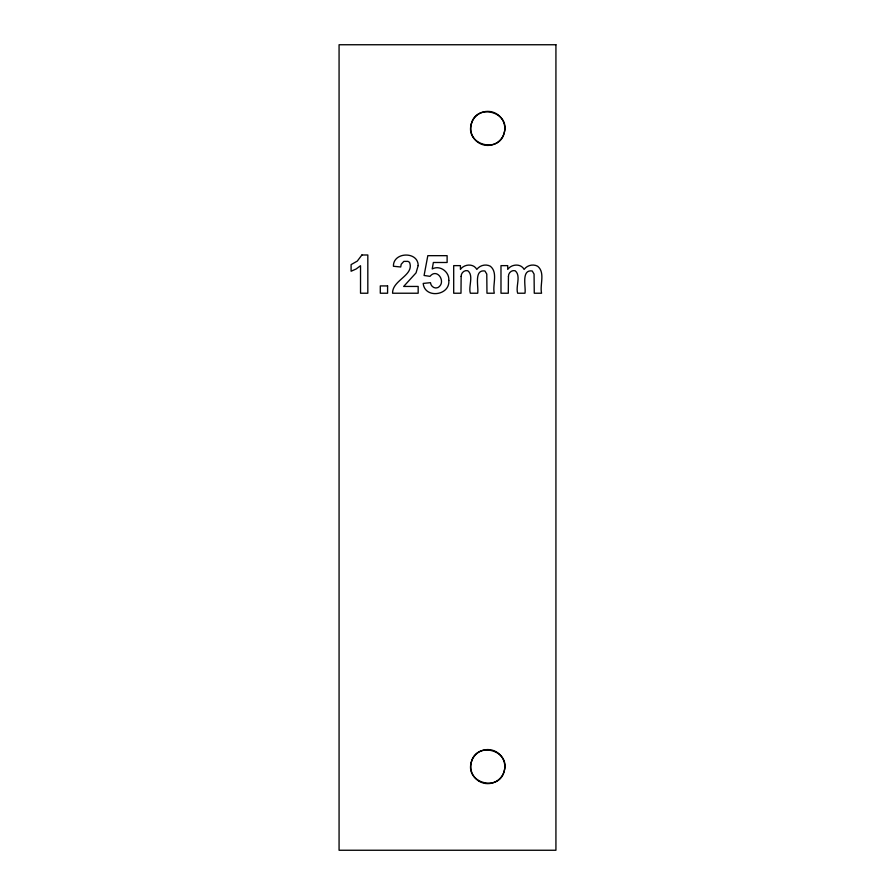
<?xml version="1.0" encoding="UTF-8"?>
<svg xmlns="http://www.w3.org/2000/svg" width="895" height="895" viewBox="0 0 895 895"><rect width="100%" height="100%" fill="white"/><g stroke="black" fill="none" stroke-linecap="round" stroke-linejoin="round"><path stroke-width="1.34" d="M461.138 276.41L460.992 293.224L453.698 293.224L453.698 265.636L460.422 265.636L460.422 269.406C464.147 264.059 473.5 263.208 476.811 269.406C479.877 265.267 485.806 263.756 490.37 266.251C498.202 272.606 492.339 284.845 494.264 293.224L486.969 293.224L486.779 274.083L484.922 270.984C473.489 269.25 478.903 287.586 477.661 293.224L470.367 293.224C468.152 286.713 474.037 275.57 467.805 270.737C464.304 269.831 461.037 272.908 461.138 276.41M508.438 276.41L508.293 293.224L500.987 293.224L500.987 265.636L507.722 265.636L507.722 269.406C511.437 264.059 520.8 263.208 524.112 269.406C527.166 265.267 533.107 263.756 537.66 266.251C545.491 272.606 539.64 284.845 541.564 293.224L534.259 293.224L534.069 274.083L532.223 270.984C520.789 269.25 526.204 287.586 524.962 293.224L517.668 293.224C515.442 286.713 521.337 275.57 515.106 270.737C511.593 269.831 508.338 272.908 508.438 276.41M448.809 280.437C450.23 295.719 424.7 299.008 423.201 283.424L430.473 282.675C430.73 286.243 434.522 289.141 437.957 287.563C446.795 282.373 437.196 267.392 430.003 276.342L424.085 275.481L427.821 255.668L447.12 255.668L447.12 262.492L433.359 262.492L432.218 268.959C439.96 264.696 449.57 271.957 448.809 280.437M418.166 265.58L416.052 272.863L403.667 286.445L418.166 286.445L418.166 293.224L392.581 293.224C392.2 280.001 414.653 275.425 409.53 262.347L407.963 261.362L403.846 261.385L401.206 264.249L400.714 266.99L393.431 266.262C393.006 251.786 418.256 251.092 418.166 265.58M471.318 123.991C464.852 144.912 499.365 154.164 504.232 132.807C510.698 111.875 476.185 102.634 471.318 123.991M471.318 762.193C464.852 783.125 499.365 792.366 504.232 771.009C510.698 750.088 476.185 740.836 471.318 762.193M361.904 254.985L357.306 261.083L351.097 264.618L351.097 271.241L356.176 268.97L360.528 265.714L360.528 293.224L367.823 293.224L367.823 254.985L361.904 254.985M555.929 44.75L339.071 44.75L339.071 850.25L555.929 850.25L555.929 44.75M387.591 285.919L380.297 285.919L380.297 293.224L387.591 293.224L387.591 285.919M475.726 140.448A17.039 17.039 0 0 0 504.232 132.807A17.039 17.039 0 0 0 483.367 111.942A17.039 17.039 0 0 0 475.726 140.448M479.25 781.357A17.039 17.039 0 0 0 504.814 766.601A17.039 17.039 0 0 0 479.25 751.845A17.039 17.039 0 0 0 479.25 781.357"/></g></svg>
